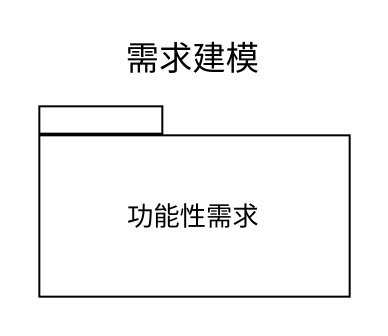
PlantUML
@startuml
title 需求建模
package 功能性需求 {
}
@enduml
